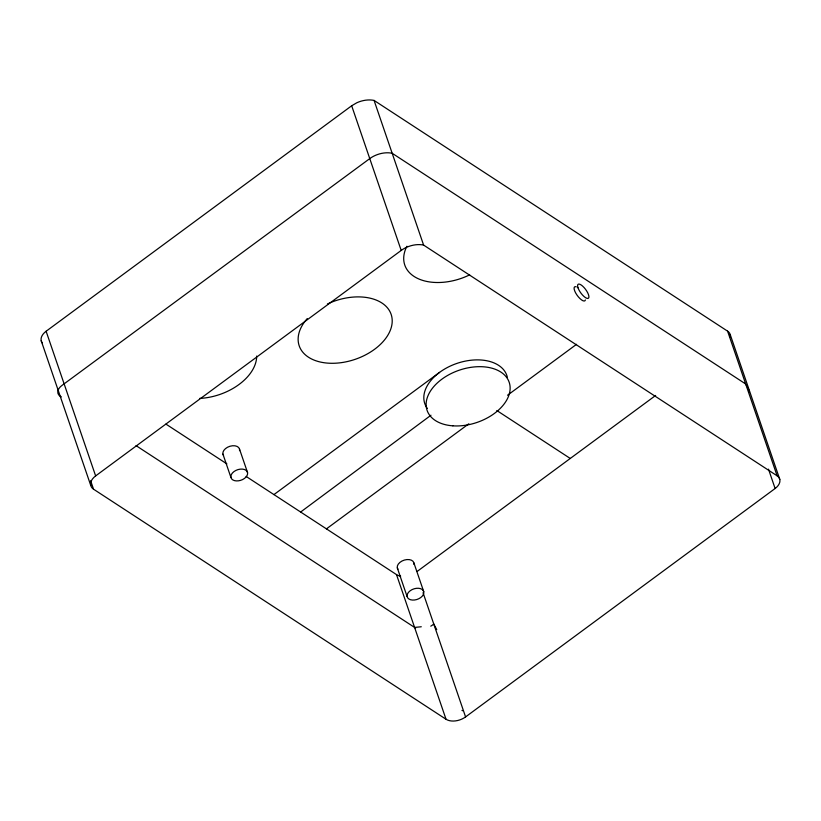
<?xml version="1.0" encoding="UTF-8"?>
<svg xmlns="http://www.w3.org/2000/svg" width="821" height="821" viewBox="0 0 821 821"><rect width="100%" height="100%" fill="white"/><g stroke="black" fill="none" stroke-linecap="round" stroke-linejoin="round"><path stroke-width="1.23" d="M300.64 512.027L430.974 415.231M42.189 342.839A13.936 8.867 -18.9 0 1 46.109 331.253L351.675 105.776L356.827 102.758A20.227 12.869 -18.9 0 1 374.078 100.429L727.591 331.15A13.321 8.477 -18.9 0 1 730.351 337.051M93.532 489.193A13.936 8.867 -18.9 0 1 95.636 475.913L401.202 250.436A20.227 12.869 -18.9 0 1 423.605 245.089L777.118 475.811A13.321 8.477 -18.9 0 1 775.116 488.505L465.579 716.918A14.357 9.134 -18.9 0 1 446.029 719.247L93.532 489.193L90.638 480.737M273.937 494.601L439.563 372.385M326.44 528.868L468.812 423.81M507.522 395.25L576.547 344.317M417.078 571.498L655.64 395.465M136.029 445.618L414.595 627.429L421.286 626.762M461.966 710.401L462.541 710.75M496.828 410.531L570.267 458.467M165.924 424.098L226.883 463.886M246.136 476.447L396.502 574.597A14.357 9.134 -18.9 0 0 400.658 576.157M436.741 629.615L433.765 624.001A12.726 7.143 -22.1 0 1 430.768 626.166M730.28 334.783L779.806 479.443M727.591 331.15L777.118 475.811M768.497 469.16L775.116 488.505M374.078 100.429L423.605 245.089M351.675 105.776L401.202 250.436M413.917 562.97L423.749 591.695A8.672 5.521 -18.9 0 1 412.399 600.069A8.672 5.521 -18.9 0 1 410.202 590.74A8.672 5.521 -18.9 0 1 423.749 591.695M423.051 592.711L465.579 716.918M397.313 567.927L407.144 596.641M396.502 574.597L446.029 719.247M239.537 449.159L247.542 472.527A8.672 5.521 -18.9 0 1 236.181 480.901A8.672 5.521 -18.9 0 1 233.985 471.572A8.672 5.521 -18.9 0 1 247.542 472.527M222.932 454.116L230.927 477.473M46.109 331.253L95.636 475.913M41.204 340.736L90.731 485.396M415.621 628.127A12.726 7.143 -22.1 0 1 414.595 627.429M223.548 455.419A8.672 5.521 -18.9 0 1 229.972 446.255A8.672 5.521 -18.9 0 1 239.588 450.637M397.928 569.23A8.672 5.521 -18.9 0 1 404.353 560.066A8.672 5.521 -18.9 0 1 413.969 564.448M427.351 408.448A43.38 27.586 -18.9 0 1 454.105 364.432A43.38 27.586 -18.9 0 1 507.327 377.137M585.383 299.963A8.672 2.976 53.6 0 1 576.906 294.965A8.672 2.976 53.6 0 1 576.291 286.827M61.359 396.882A11.289 7.184 -18.9 0 1 62.109 385.326L369.758 158.607A20.258 12.879 -18.9 0 1 392.161 153.26L745.058 383.581A11.843 4.957 73.8 0 1 749.47 392.079M256.675 356.078A48.583 30.9 -18.9 0 1 199.606 398.421M327.405 303.996A48.583 30.9 -18.9 0 1 392.161 319.441A48.583 30.9 -18.9 0 1 331.571 363.293A48.583 30.9 -18.9 0 1 307.27 318.569M469.643 274.861A48.583 30.9 -18.9 0 1 418.176 278.688A48.583 30.9 -18.9 0 1 406.918 246.249M452.874 425.832A43.38 27.586 -18.9 0 0 509.656 383.93A43.38 27.586 -18.9 0 0 441.883 379.179A43.38 27.586 -18.9 0 0 452.874 425.832M578.005 287.812A8.672 2.976 53.6 0 0 587.754 298.444A8.672 2.976 53.6 0 0 583.998 287.473A8.672 2.976 53.6 0 0 578.005 287.812"/></g></svg>
